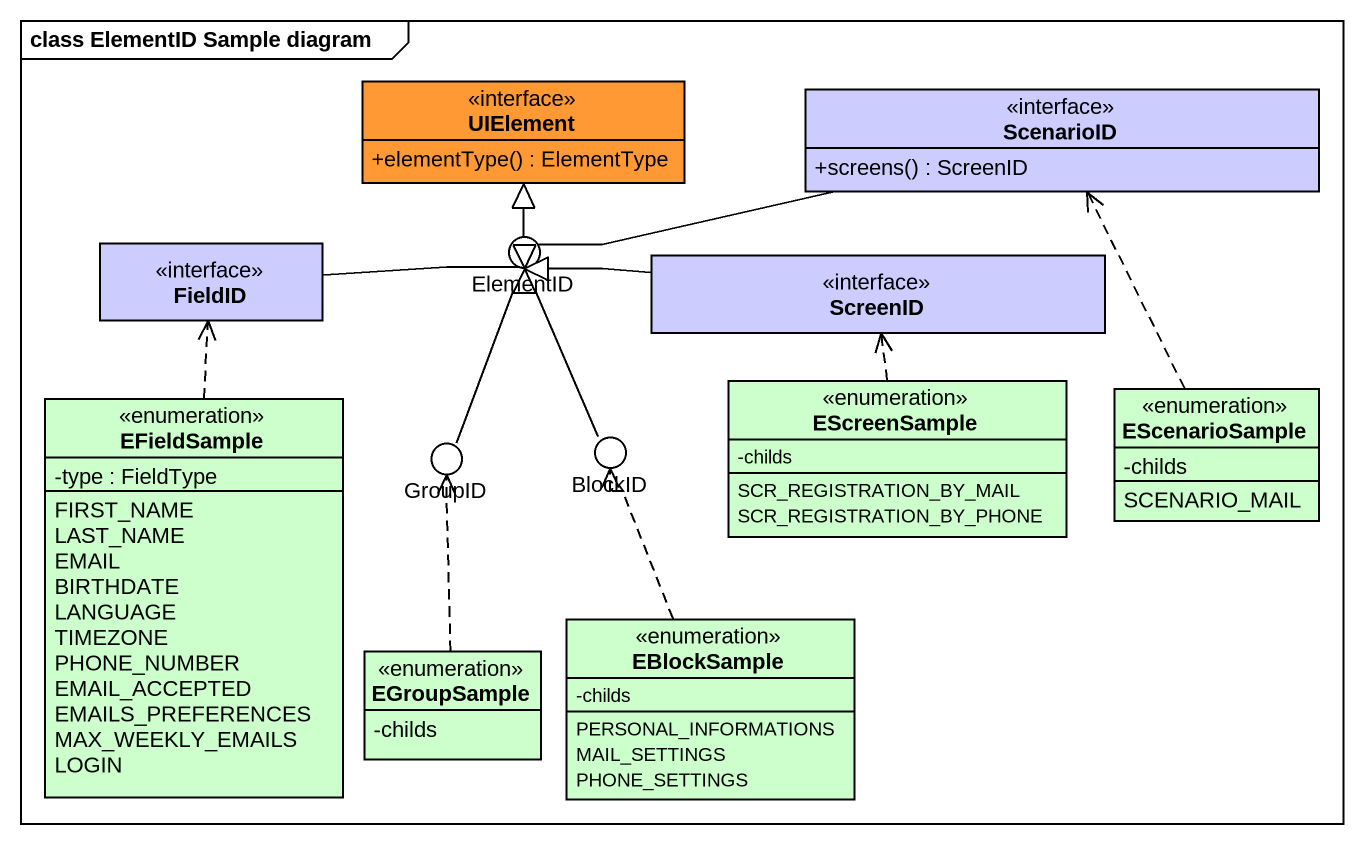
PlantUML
@startuml
mainframe class ElementID Sample diagram
allowmixing
hide circle
hide empty members
skinparam classAttributeIconSize 0
interface UIElement #FF9933 {
  +elementType() : ElementType
}
interface ScenarioID #CCCCFF {
  +screens() : ScreenID
}
interface FieldID #CCCCFF
() ElementID #CCCCFF
interface ScreenID #CCCCFF
enum EFieldSample #CCFFCC {
  -type : FieldType
  FIRST_NAME
  LAST_NAME
  EMAIL
  BIRTHDATE
  LANGUAGE
  TIMEZONE
  PHONE_NUMBER
  EMAIL_ACCEPTED
  EMAILS_PREFERENCES
  MAX_WEEKLY_EMAILS
  LOGIN
}
enum EScreenSample #CCFFCC {
  -childs
  SCR_REGISTRATION_BY_MAIL
  SCR_REGISTRATION_BY_PHONE
}
enum EScenarioSample #CCFFCC {
  -childs
  SCENARIO_MAIL
}
() GroupID #CCCCFF
() BlockID #CCCCFF
enum EGroupSample #CCFFCC {
  -childs
}
enum EBlockSample #CCFFCC {
  -childs
  PERSONAL_INFORMATIONS
  MAIL_SETTINGS
  PHONE_SETTINGS
}
ScenarioID -left-|> ElementID
FieldID -right-|> ElementID
ElementID -up-|> UIElement
ScreenID -left-|> ElementID
EFieldSample .up.> FieldID
EScreenSample .up.> ScreenID
EScenarioSample .up.> ScenarioID
GroupID -up-|> ElementID
BlockID -up-|> ElementID
EGroupSample .up.> GroupID
EBlockSample .up.> BlockID
@enduml
